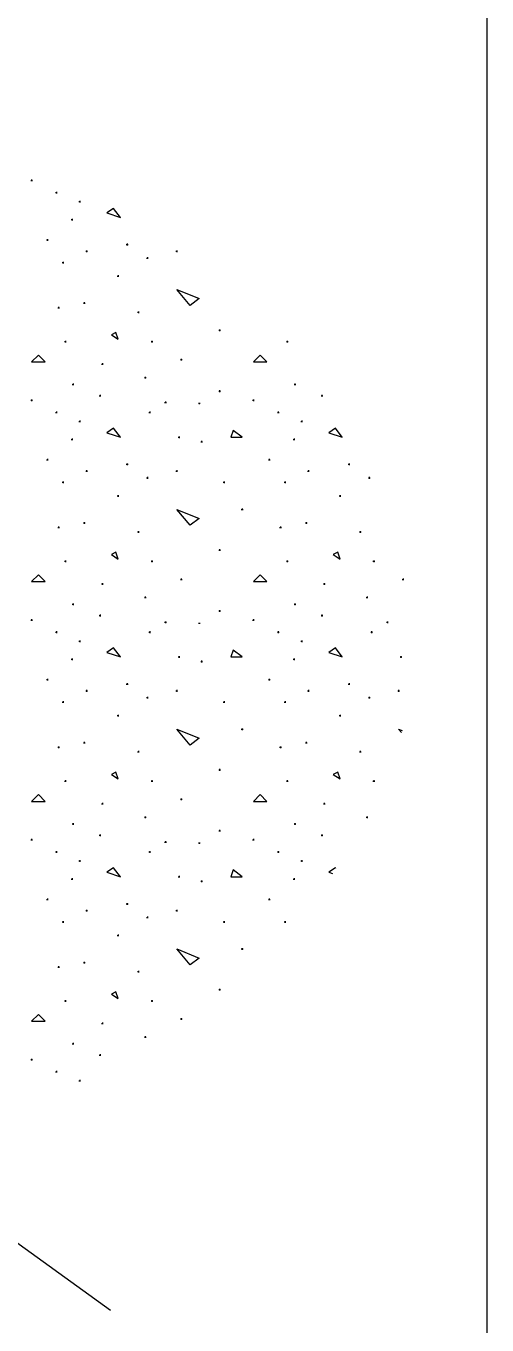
# Model space of a CAD drawing. Header units: metres. Extents: x -77 to 448, y 4806 to 5239.
# Drawn here: x -28.039 to -27.63, y 4920.384 to 4921.535 of the extents above; entities that cross this region are included whole.
import ezdxf
from ezdxf.enums import TextEntityAlignment as Align

# ---------------------------------------------------------------- set-up
doc = ezdxf.new("R2010")
doc.units = ezdxf.units.M
doc.layers.add('V-WE-VH-OPENVERHARDING_STRAATBAKSTEEN-S', color=90, linetype='Continuous', lineweight=25)
doc.styles.add('NLCS-ISO', font='NLCS-ISO.ttf')

# ---------------------------------------------------------------- blocks, each defined once
blk = doc.blocks.new('V-SVH-FUNDERING_01-SO')
for p, q in [((3.8181, 2.0014), (3.8256, 2.0014)), ((3.8219, 2.0051), (3.8219, 1.9976)), ((3.9281, 1.9476), (3.9356, 1.9476)), ((3.9318, 1.9513), (3.9318, 1.9439)), ((4.032, 1.9076), (4.0395, 1.9076)), ((4.0358, 1.9113), (4.0358, 1.9038)), ((4.1857, 1.8776), (4.1557, 1.8576)), ((4.1557, 1.8576), (4.2158, 1.8376)), ((4.2158, 1.8376), (4.1857, 1.8776)), ((3.9981, 1.8276), (4.0019, 1.8276)), ((4.0019, 1.8313), (4.0019, 1.8238)), ((3.8881, 1.7376), (3.8956, 1.7376)), ((3.8919, 1.7413), (3.8919, 1.7338)), ((4.062, 1.6876), (4.0695, 1.6876)), ((4.0658, 1.6913), (4.0658, 1.6838)), ((4.242, 1.7176), (4.2495, 1.7176)), ((4.2458, 1.7213), (4.2458, 1.7138)), ((4.462, 1.6876), (4.4695, 1.6876)), ((4.4658, 1.6913), (4.4658, 1.6838)), ((3.9581, 1.6376), (3.9656, 1.6376)), ((3.9619, 1.6413), (3.9619, 1.6338)), ((4.332, 1.6576), (4.3395, 1.6576)), ((4.3358, 1.6613), (4.3358, 1.6538)), ((4.202, 1.5776), (4.2095, 1.5776)), ((4.2058, 1.5814), (4.2058, 1.5738)), ((4.4658, 1.5176), (4.5657, 1.4776)), ((4.5258, 1.4476), (4.4658, 1.5176)), ((3.9419, 1.4413), (3.9419, 1.4339)), ((4.052, 1.4576), (4.0595, 1.4576)), ((4.0558, 1.4613), (4.0558, 1.4539)), ((4.5657, 1.4776), (4.5258, 1.4476)), ((3.9381, 1.4376), (3.9456, 1.4376)), ((4.292, 1.4176), (4.2995, 1.4176)), ((4.2958, 1.4213), (4.2958, 1.4138)), ((4.1957, 1.3276), (4.1757, 1.3176)), ((4.2058, 1.2976), (4.1957, 1.3276)), ((4.652, 1.3376), (4.6595, 1.3376)), ((4.6558, 1.3413), (4.6558, 1.3338)), ((3.9681, 1.2876), (3.9756, 1.2876)), ((3.9719, 1.2913), (3.9719, 1.2838)), ((4.1757, 1.3176), (4.2058, 1.2976)), ((4.352, 1.2876), (4.3595, 1.2876)), ((4.3558, 1.2913), (4.3558, 1.2838)), ((4.952, 1.2876), (4.9595, 1.2876)), ((4.9558, 1.2913), (4.9558, 1.2838)), ((3.8519, 1.2276), (3.8219, 1.1976)), ((3.8819, 1.1976), (3.8519, 1.2276)), ((4.4858, 1.2113), (4.4858, 1.2038)), ((4.8358, 1.2276), (4.8058, 1.1976)), ((4.8658, 1.1976), (4.8358, 1.2276)), ((3.8219, 1.1976), (3.8819, 1.1976)), ((4.132, 1.1876), (4.1395, 1.1876)), ((4.1358, 1.1913), (4.1358, 1.1839)), ((4.482, 1.2076), (4.4895, 1.2076)), ((4.8058, 1.1976), (4.8658, 1.1976)), ((4.002, 1.0976), (4.0095, 1.0976)), ((4.0058, 1.1014), (4.0058, 1.0938)), ((4.322, 1.1276), (4.3295, 1.1276)), ((4.3258, 1.1313), (4.3258, 1.1238)), ((4.9859, 1.0976), (4.9934, 1.0976)), ((4.9897, 1.1014), (4.9897, 1.0938)), ((4.122, 1.0476), (4.1295, 1.0476)), ((4.1258, 1.0513), (4.1258, 1.0438)), ((4.652, 1.0676), (4.6595, 1.0676)), ((4.6558, 1.0714), (4.6558, 1.0638)), ((5.1059, 1.0476), (5.1134, 1.0476)), ((5.1097, 1.0513), (5.1097, 1.0438)), ((3.8181, 1.0276), (3.8256, 1.0276)), ((3.8219, 1.0313), (3.8219, 1.0238)), ((4.412, 1.0176), (4.4195, 1.0176)), ((4.4158, 1.0213), (4.4158, 1.0138)), ((4.562, 1.0138), (4.5695, 1.0138)), ((4.5657, 1.0138), (4.5657, 1.01)), ((4.802, 1.0276), (4.8095, 1.0276)), ((4.8058, 1.0313), (4.8058, 1.0238)), ((3.9281, 0.9738), (3.9356, 0.9738)), ((3.9318, 0.9776), (3.9318, 0.9701)), ((4.032, 0.9338), (4.0395, 0.9338)), ((4.0358, 0.9375), (4.0358, 0.93)), ((4.342, 0.9738), (4.3495, 0.9738)), ((4.3457, 0.9776), (4.3457, 0.9701)), ((4.912, 0.9738), (4.9195, 0.9738)), ((4.9158, 0.9776), (4.9158, 0.9701)), ((5.0159, 0.9338), (5.0234, 0.9338)), ((5.0197, 0.9375), (5.0197, 0.93)), ((4.1857, 0.9038), (4.1557, 0.8838)), ((4.1557, 0.8838), (4.2158, 0.8638)), ((4.2158, 0.8638), (4.1857, 0.9038)), ((4.472, 0.8638), (4.4795, 0.8638)), ((4.4758, 0.8675), (4.4758, 0.86)), ((4.7158, 0.8938), (4.7057, 0.8638)), ((4.7057, 0.8638), (4.7557, 0.8638)), ((4.7557, 0.8638), (4.7158, 0.8938)), ((5.1696, 0.9038), (5.1396, 0.8838)), ((5.1396, 0.8838), (5.1997, 0.8638)), ((5.1997, 0.8638), (5.1696, 0.9038)), ((3.9981, 0.8538), (4.0019, 0.8538)), ((4.0019, 0.8575), (4.0019, 0.85)), ((4.572, 0.8438), (4.5795, 0.8438)), ((4.5758, 0.8475), (4.5758, 0.84)), ((4.982, 0.8538), (4.9858, 0.8538)), ((4.9858, 0.8575), (4.9858, 0.85)), ((3.8881, 0.7638), (3.8956, 0.7638)), ((3.8919, 0.7675), (3.8919, 0.76)), ((4.872, 0.7638), (4.8795, 0.7638)), ((4.8758, 0.7675), (4.8758, 0.76)), ((4.062, 0.7138), (4.0695, 0.7138)), ((4.0658, 0.7175), (4.0658, 0.71)), ((4.242, 0.7438), (4.2495, 0.7438)), ((4.2458, 0.7475), (4.2458, 0.74)), ((4.462, 0.7138), (4.4695, 0.7138)), ((4.4658, 0.7175), (4.4658, 0.71)), ((5.0459, 0.7138), (5.0534, 0.7138)), ((5.0497, 0.7175), (5.0497, 0.71)), ((5.2259, 0.7438), (5.2334, 0.7438)), ((5.2297, 0.7475), (5.2297, 0.74)), ((3.9581, 0.6638), (3.9656, 0.6638)), ((3.9619, 0.6675), (3.9619, 0.66)), ((4.332, 0.6838), (4.3395, 0.6838)), ((4.3358, 0.6875), (4.3358, 0.68)), ((4.672, 0.6638), (4.6795, 0.6638)), ((4.6758, 0.6675), (4.6758, 0.66)), ((4.942, 0.6638), (4.9495, 0.6638)), ((4.9458, 0.6675), (4.9458, 0.66)), ((5.3159, 0.6838), (5.3234, 0.6838)), ((5.3197, 0.6875), (5.3197, 0.68)), ((4.202, 0.6038), (4.2095, 0.6038)), ((4.2058, 0.6076), (4.2058, 0.6001)), ((5.1859, 0.6038), (5.1934, 0.6038)), ((5.1897, 0.6076), (5.1897, 0.6001)), ((4.4658, 0.5438), (4.5657, 0.5038)), ((4.5258, 0.4738), (4.4658, 0.5438)), ((4.752, 0.5438), (4.7595, 0.5438)), ((4.7557, 0.5475), (4.7557, 0.54)), ((3.9381, 0.4638), (3.9456, 0.4638)), ((3.9419, 0.4676), (3.9419, 0.4601)), ((4.052, 0.4838), (4.0595, 0.4838)), ((4.0558, 0.4876), (4.0558, 0.4801)), ((4.5657, 0.5038), (4.5258, 0.4738)), ((4.922, 0.4638), (4.9295, 0.4638)), ((4.9258, 0.4676), (4.9258, 0.4601)), ((5.0359, 0.4838), (5.0434, 0.4838)), ((5.0397, 0.4876), (5.0397, 0.4801)), ((4.292, 0.4438), (4.2995, 0.4438)), ((4.2958, 0.4475), (4.2958, 0.44)), ((5.2759, 0.4438), (5.2834, 0.4438)), ((5.2797, 0.4475), (5.2797, 0.44)), ((4.1957, 0.3538), (4.1757, 0.3438)), ((4.2058, 0.3238), (4.1957, 0.3538)), ((4.652, 0.3638), (4.6595, 0.3638)), ((4.6558, 0.3675), (4.6558, 0.36)), ((5.1796, 0.3538), (5.1596, 0.3438)), ((5.1897, 0.3238), (5.1796, 0.3538)), ((3.9681, 0.3138), (3.9756, 0.3138)), ((3.9719, 0.3175), (3.9719, 0.31)), ((4.1757, 0.3438), (4.2058, 0.3238)), ((4.352, 0.3138), (4.3595, 0.3138)), ((4.3558, 0.3175), (4.3558, 0.31)), ((4.952, 0.3138), (4.9595, 0.3138)), ((4.9558, 0.3175), (4.9558, 0.31)), ((5.1596, 0.3438), (5.1897, 0.3238)), ((5.3359, 0.3138), (5.3434, 0.3138)), ((5.3397, 0.3175), (5.3397, 0.31)), ((3.8519, 0.2538), (3.8219, 0.2238)), ((3.8819, 0.2238), (3.8519, 0.2538)), ((4.482, 0.2338), (4.4895, 0.2338)), ((4.4858, 0.2375), (4.4858, 0.23)), ((4.8358, 0.2538), (4.8058, 0.2238)), ((4.8658, 0.2238), (4.8358, 0.2538)), ((5.4659, 0.2338), (5.4734, 0.2338)), ((5.4697, 0.2375), (5.4697, 0.23)), ((3.8219, 0.2238), (3.8819, 0.2238)), ((4.132, 0.2138), (4.1395, 0.2138)), ((4.1358, 0.2176), (4.1358, 0.2101)), ((4.8058, 0.2238), (4.8658, 0.2238)), ((5.1159, 0.2138), (5.1234, 0.2138)), ((5.1197, 0.2176), (5.1197, 0.2101)), ((4.002, 0.1238), (4.0095, 0.1238)), ((4.0058, 0.1275), (4.0058, 0.1201)), ((4.322, 0.1538), (4.3295, 0.1538)), ((4.3258, 0.1575), (4.3258, 0.15)), ((4.9859, 0.1238), (4.9934, 0.1238)), ((4.9897, 0.1275), (4.9897, 0.1201)), ((5.3059, 0.1538), (5.3134, 0.1538)), ((5.3097, 0.1575), (5.3097, 0.15)), ((4.122, 0.0738), (4.1295, 0.0738)), ((4.1258, 0.0775), (4.1258, 0.07)), ((4.652, 0.0938), (4.6595, 0.0938)), ((4.6558, 0.0976), (4.6558, 0.0901)), ((5.1059, 0.0738), (5.1134, 0.0738)), ((5.1097, 0.0775), (5.1097, 0.07)), ((3.8181, 0.0538), (3.8256, 0.0538)), ((3.8219, 0.0575), (3.8219, 0.05)), ((3.9281, 0), (3.9356, 0)), ((3.9318, 0.0037), (3.9318, -0.0038)), ((4.342, 0), (4.3495, 0)), ((4.3457, 0.0037), (4.3457, -0.0038)), ((4.412, 0.0438), (4.4195, 0.0438)), ((4.4158, 0.0475), (4.4158, 0.04)), ((4.562, 0.04), (4.5695, 0.04)), ((4.5657, 0.04), (4.5657, 0.0362)), ((4.802, 0.0538), (4.8095, 0.0538)), ((4.8058, 0.0575), (4.8058, 0.05)), ((4.912, 0), (4.9195, 0)), ((4.9158, 0.0037), (4.9158, -0.0038)), ((5.3259, 0), (5.3334, 0)), ((5.3296, 0.0037), (5.3296, -0.0038)), ((5.3959, 0.0438), (5.4034, 0.0438)), ((5.3997, 0.0475), (5.3997, 0.04)), ((0, 0), (4.1718, -3.0035)), ((4.032, -0.04), (4.0395, -0.04)), ((4.0358, -0.0363), (4.0358, -0.0438)), ((5.0159, -0.04), (5.0234, -0.04)), ((5.0197, -0.0363), (5.0197, -0.0438)), ((4.1857, -0.07), (4.1557, -0.09)), ((4.1557, -0.09), (4.2158, -0.11)), ((4.2158, -0.11), (4.1857, -0.07)), ((4.472, -0.11), (4.4795, -0.11)), ((4.4758, -0.1063), (4.4758, -0.1138)), ((4.7158, -0.08), (4.7057, -0.11)), ((4.7057, -0.11), (4.7557, -0.11)), ((4.7557, -0.11), (4.7158, -0.08)), ((5.1696, -0.07), (5.1396, -0.09)), ((5.1396, -0.09), (5.1997, -0.11)), ((5.1997, -0.11), (5.1696, -0.07)), ((5.4559, -0.11), (5.4634, -0.11)), ((5.4597, -0.1063), (5.4597, -0.1138)), ((3.9981, -0.12), (4.0019, -0.12)), ((4.0019, -0.1163), (4.0019, -0.1238)), ((4.572, -0.13), (4.5795, -0.13)), ((4.5758, -0.1263), (4.5758, -0.1338)), ((4.982, -0.12), (4.9858, -0.12)), ((4.9858, -0.1163), (4.9858, -0.1238)), ((3.8881, -0.21), (3.8956, -0.21)), ((3.8919, -0.2063), (3.8919, -0.2138)), ((4.242, -0.23), (4.2495, -0.23)), ((4.2458, -0.2263), (4.2458, -0.2338)), ((4.872, -0.21), (4.8795, -0.21)), ((4.8758, -0.2063), (4.8758, -0.2138)), ((5.2259, -0.23), (5.2334, -0.23)), ((5.2297, -0.2263), (5.2297, -0.2338)), ((4.062, -0.26), (4.0695, -0.26)), ((4.0658, -0.2563), (4.0658, -0.2638)), ((4.3358, -0.2863), (4.3358, -0.2938)), ((4.462, -0.26), (4.4695, -0.26)), ((4.4658, -0.2563), (4.4658, -0.2638)), ((5.0459, -0.26), (5.0534, -0.26)), ((5.0497, -0.2563), (5.0497, -0.2638)), ((5.3197, -0.2863), (5.3197, -0.2938)), ((5.4459, -0.26), (5.4534, -0.26)), ((5.4497, -0.2563), (5.4497, -0.2638)), ((3.9581, -0.31), (3.9656, -0.31)), ((3.9619, -0.3063), (3.9619, -0.3138)), ((4.332, -0.29), (4.3395, -0.29)), ((4.672, -0.31), (4.6795, -0.31)), ((4.6758, -0.3063), (4.6758, -0.3138)), ((4.942, -0.31), (4.9495, -0.31)), ((4.9458, -0.3063), (4.9458, -0.3138)), ((5.3159, -0.29), (5.3234, -0.29)), ((4.202, -0.37), (4.2095, -0.37)), ((4.2058, -0.3663), (4.2058, -0.3738)), ((5.1859, -0.37), (5.1934, -0.37)), ((5.1897, -0.3663), (5.1897, -0.3738)), ((4.4658, -0.43), (4.5657, -0.47)), ((4.5258, -0.5), (4.4658, -0.43)), ((4.752, -0.43), (4.7595, -0.43)), ((4.7557, -0.4263), (4.7557, -0.4338)), ((5.4497, -0.43), (5.4653, -0.4363)), ((5.4628, -0.4453), (5.4497, -0.43)), ((3.9381, -0.51), (3.9456, -0.51)), ((3.9419, -0.5062), (3.9419, -0.5137)), ((4.052, -0.49), (4.0595, -0.49)), ((4.0558, -0.4863), (4.0558, -0.4938)), ((4.5657, -0.47), (4.5258, -0.5)), ((4.922, -0.51), (4.9295, -0.51)), ((4.9258, -0.5062), (4.9258, -0.5137)), ((5.0359, -0.49), (5.0434, -0.49)), ((5.0397, -0.4863), (5.0397, -0.4938)), ((4.292, -0.53), (4.2995, -0.53)), ((4.2958, -0.5263), (4.2958, -0.5338)), ((5.2759, -0.53), (5.2834, -0.53)), ((5.2797, -0.5263), (5.2797, -0.5338)), ((4.1957, -0.62), (4.1757, -0.63)), ((4.1757, -0.63), (4.2058, -0.65)), ((4.2058, -0.65), (4.1957, -0.62)), ((4.652, -0.61), (4.6595, -0.61)), ((4.6558, -0.6063), (4.6558, -0.6138)), ((5.1796, -0.62), (5.1596, -0.63)), ((5.1596, -0.63), (5.1897, -0.65)), ((5.1897, -0.65), (5.1796, -0.62)), ((3.9681, -0.66), (3.9756, -0.66)), ((3.9719, -0.6563), (3.9719, -0.6638)), ((4.352, -0.66), (4.3595, -0.66)), ((4.3558, -0.6563), (4.3558, -0.6638)), ((4.952, -0.66), (4.9595, -0.66)), ((4.9558, -0.6563), (4.9558, -0.6638)), ((5.3359, -0.66), (5.3434, -0.66)), ((5.3397, -0.6563), (5.3397, -0.6638)), ((3.8519, -0.72), (3.8219, -0.75)), ((3.8819, -0.75), (3.8519, -0.72)), ((4.482, -0.74), (4.4895, -0.74)), ((4.4858, -0.7363), (4.4858, -0.7438)), ((4.8358, -0.72), (4.8058, -0.75)), ((4.8658, -0.75), (4.8358, -0.72)), ((3.8219, -0.75), (3.8819, -0.75)), ((4.132, -0.76), (4.1395, -0.76)), ((4.1358, -0.7562), (4.1358, -0.7638)), ((4.8058, -0.75), (4.8658, -0.75)), ((5.1159, -0.76), (5.1234, -0.76)), ((5.1197, -0.7562), (5.1197, -0.7638)), ((4.002, -0.85), (4.0095, -0.85)), ((4.0058, -0.8462), (4.0058, -0.8538)), ((4.322, -0.82), (4.3295, -0.82)), ((4.3258, -0.8163), (4.3258, -0.8238)), ((4.9859, -0.85), (4.9934, -0.85)), ((4.9897, -0.8462), (4.9897, -0.8538)), ((5.3059, -0.82), (5.3134, -0.82)), ((5.3097, -0.8163), (5.3097, -0.8238)), ((3.8181, -0.92), (3.8256, -0.92)), ((3.8219, -0.9163), (3.8219, -0.9238)), ((4.122, -0.9), (4.1295, -0.9)), ((4.1258, -0.8963), (4.1258, -0.9038)), ((4.652, -0.88), (4.6595, -0.88)), ((4.6558, -0.8763), (4.6558, -0.8838)), ((4.802, -0.92), (4.8095, -0.92)), ((4.8058, -0.9163), (4.8058, -0.9238)), ((5.1059, -0.9), (5.1134, -0.9)), ((5.1097, -0.8963), (5.1097, -0.9038)), ((3.9281, -0.9738), (3.9356, -0.9738)), ((3.9318, -0.9701), (3.9318, -0.9776)), ((4.342, -0.9738), (4.3495, -0.9738)), ((4.3457, -0.9701), (4.3457, -0.9776)), ((4.412, -0.93), (4.4195, -0.93)), ((4.4158, -0.9263), (4.4158, -0.9338)), ((4.562, -0.9338), (4.5695, -0.9338)), ((4.5657, -0.9338), (4.5657, -0.9376)), ((4.912, -0.9738), (4.9195, -0.9738)), ((4.9158, -0.9701), (4.9158, -0.9776)), ((4.032, -1.0138), (4.0395, -1.0138)), ((4.0358, -1.0101), (4.0358, -1.0176)), ((5.0159, -1.0138), (5.0234, -1.0138)), ((5.0197, -1.0101), (5.0197, -1.0176)), ((4.0019, -1.0901), (4.0019, -1.0976)), ((4.1857, -1.0438), (4.1557, -1.0638)), ((4.1557, -1.0638), (4.2158, -1.0838)), ((4.2158, -1.0838), (4.1857, -1.0438)), ((4.472, -1.0838), (4.4795, -1.0838)), ((4.4758, -1.0801), (4.4758, -1.0876)), ((4.7158, -1.0538), (4.7057, -1.0838)), ((4.7057, -1.0838), (4.7557, -1.0838)), ((4.7557, -1.0838), (4.7158, -1.0538)), ((4.9858, -1.0901), (4.9858, -1.0976)), ((5.1696, -1.0438), (5.1396, -1.0638)), ((5.1396, -1.0638), (5.1559, -1.0692)), ((5.1718, -1.0466), (5.1696, -1.0438)), ((3.9981, -1.0938), (4.0019, -1.0938)), ((4.572, -1.1038), (4.5795, -1.1038)), ((4.5758, -1.1001), (4.5758, -1.1076)), ((4.982, -1.0938), (4.9858, -1.0938)), ((3.8881, -1.1838), (3.8956, -1.1838)), ((3.8919, -1.1801), (3.8919, -1.1876)), ((4.242, -1.2038), (4.2495, -1.2038)), ((4.2458, -1.2001), (4.2458, -1.2076)), ((4.872, -1.1838), (4.8795, -1.1838)), ((4.8758, -1.1801), (4.8758, -1.1876)), ((4.062, -1.2338), (4.0695, -1.2338)), ((4.0658, -1.2301), (4.0658, -1.2376)), ((4.332, -1.2638), (4.3395, -1.2638)), ((4.3358, -1.2601), (4.3358, -1.2676)), ((4.462, -1.2338), (4.4695, -1.2338)), ((4.4658, -1.2301), (4.4658, -1.2376)), ((3.9581, -1.2838), (3.9656, -1.2838)), ((3.9619, -1.2801), (3.9619, -1.2876)), ((4.672, -1.2838), (4.6795, -1.2838)), ((4.6758, -1.2801), (4.6758, -1.2876)), ((4.942, -1.2838), (4.9495, -1.2838)), ((4.9458, -1.2801), (4.9458, -1.2876)), ((4.202, -1.3438), (4.2095, -1.3438)), ((4.2058, -1.3401), (4.2058, -1.3476)), ((4.4658, -1.4038), (4.5657, -1.4438)), ((4.5258, -1.4738), (4.4658, -1.4038)), ((4.752, -1.4038), (4.7595, -1.4038)), ((4.7557, -1.4001), (4.7557, -1.4076)), ((3.9381, -1.4838), (3.9456, -1.4838)), ((3.9419, -1.4801), (3.9419, -1.4875)), ((4.052, -1.4638), (4.0595, -1.4638)), ((4.0558, -1.4601), (4.0558, -1.4675)), ((4.5657, -1.4438), (4.5258, -1.4738)), ((4.292, -1.5038), (4.2995, -1.5038)), ((4.2958, -1.5001), (4.2958, -1.5076)), ((4.1957, -1.5938), (4.1757, -1.6038)), ((4.1757, -1.6038), (4.2058, -1.6238)), ((4.2058, -1.6238), (4.1957, -1.5938)), ((4.652, -1.5838), (4.6595, -1.5838)), ((4.6558, -1.5801), (4.6558, -1.5876)), ((3.9681, -1.6338), (3.9756, -1.6338)), ((3.9719, -1.6301), (3.9719, -1.6376)), ((4.352, -1.6338), (4.3595, -1.6338)), ((4.3558, -1.6301), (4.3558, -1.6376)), ((3.8519, -1.6938), (3.8219, -1.7238)), ((3.8219, -1.7238), (3.8819, -1.7238)), ((3.8819, -1.7238), (3.8519, -1.6938)), ((4.482, -1.7138), (4.4895, -1.7138)), ((4.4858, -1.7101), (4.4858, -1.7176)), ((4.132, -1.7338), (4.1395, -1.7338)), ((4.1358, -1.7301), (4.1358, -1.7375)), ((4.002, -1.8238), (4.0095, -1.8238)), ((4.0058, -1.82), (4.0058, -1.8276)), ((4.322, -1.7938), (4.3295, -1.7938)), ((4.3258, -1.7901), (4.3258, -1.7976)), ((3.8181, -1.8938), (3.8256, -1.8938)), ((3.8219, -1.8901), (3.8219, -1.8976)), ((4.122, -1.8738), (4.1295, -1.8738)), ((4.1258, -1.8701), (4.1258, -1.8776)), ((3.9281, -1.9476), (3.9356, -1.9476)), ((3.9318, -1.9439), (3.9318, -1.9513)), ((4.032, -1.9876), (4.0395, -1.9876)), ((4.0358, -1.9839), (4.0358, -1.9914))]:
    blk.add_line(p, q)
at = {"style": 'NLCS-ISO'}
blk.add_attdef('KLEUR', text='', height=1.8, dxfattribs=at).set_placement((6.525, 0), align=Align.MIDDLE_LEFT)

msp = doc.modelspace()

# ---------------------------------------------------------------- linework, layer by layer
at = {"color": 4}
msp.add_lwpolyline([(-36.0807, 4924.4256), (-27.6302, 4924.4256), (-27.6302, 4918.4055), (-36.0807, 4918.4055)], close=True, dxfattribs=at)

# ---------------------------------------------------------------- block references
at = {"layer": 'V-WE-VH-OPENVERHARDING_STRAATBAKSTEEN-S', "xscale": 0.2, "yscale": 0.2, "zscale": 0.2}
msp.add_blockref('V-SVH-FUNDERING_01-SO', (-28.7985, 4920.9979), dxfattribs=at)

doc.saveas('drawing.dxf')
